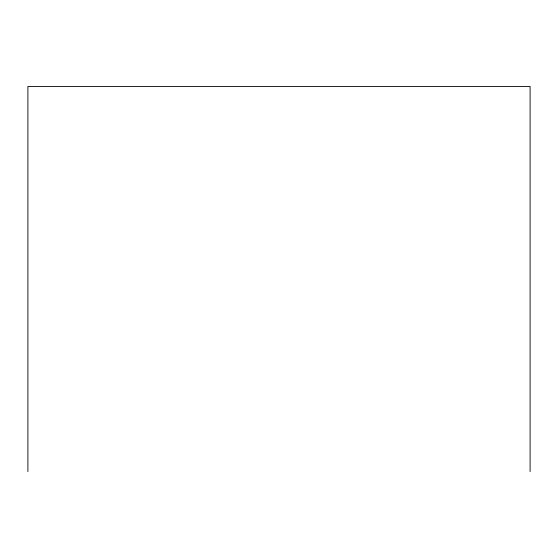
<?xml version="1.0" encoding="UTF-8"?>
<svg xmlns="http://www.w3.org/2000/svg" width="558" height="558" viewBox="0 0 558 558"><rect width="100%" height="100%" fill="white"/><g stroke="black" fill="none" stroke-linecap="round" stroke-linejoin="round"><path stroke-width="0.84" d="M530.1 471.573L530.1 86.427L27.9 86.427L27.9 471.573"/></g></svg>
